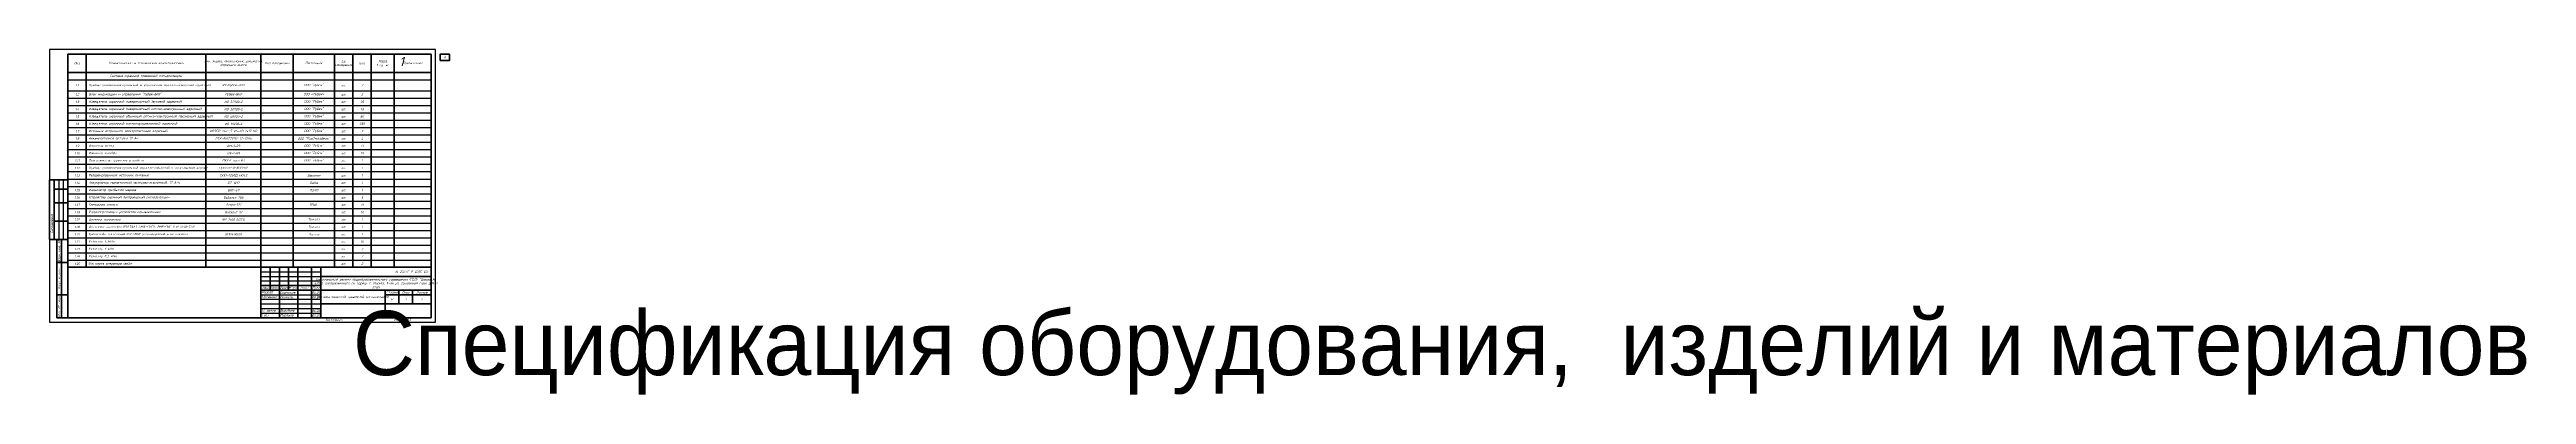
# Paper-space layout '1 Спецификация оборудования изделий и материалов' of a CAD drawing. Header units: millimetres. Extents: x 0 to 2694, y -79 to 297.
# The model-space entities are those that its viewports show. They can reach past a viewport. Long polylines and large blocks are cut down to what shows.
import ezdxf
from ezdxf.enums import TextEntityAlignment as Align

# ---------------------------------------------------------------- set-up
doc = ezdxf.new("R2018")
doc.units = ezdxf.units.MM
doc.layers.get('Defpoints').update_dxf_attribs({"color": 42})
doc.styles.add('ISOCPEUR', font='isocpeui.ttf', dxfattribs={"height": 250})
doc.styles.get("Standard").update_dxf_attribs({"font": 'arial.ttf'})

# ---------------------------------------------------------------- blocks, each defined once
blk = doc.blocks.new('*U14')
at = {"linetype": 'Continuous', "lineweight": 25}
for p, q in [((420, 297), (0, 297)), ((0, 297), (0, 0)), ((420, 0), (420, 297)), ((10, 155), (10, 90)), ((15, 155), (15, 90)), ((230, 55), (295, 55)), ((230, 50), (295, 50)), ((230, 45), (295, 45)), ((230, 30), (295, 30)), ((0, 0), (420, 0)), ((230, 25), (295, 25)), ((230, 20), (295, 20)), ((230, 15), (295, 15)), ((230, 10), (295, 10))]:
    blk.add_line(p, q, dxfattribs=at)
at = {"linetype": 'Continuous', "lineweight": 60}
for p, q in [((415, 292), (20, 292)), ((20, 292), (20, 5)), ((415, 5), (415, 292)), ((20, 155), (0, 155)), ((0, 155), (0, 90)), ((5, 155), (5, 90)), ((20, 145), (5, 145)), ((20, 130), (5, 130)), ((20, 110), (5, 110)), ((20, 90), (0, 90)), ((8, 90), (8, 5)), ((13, 90), (13, 5)), ((8, 65), (20, 65)), ((230, 60), (415, 60)), ((230, 5), (230, 60)), ((240, 60), (240, 35)), ((250, 60), (250, 5)), ((260, 60), (260, 35)), ((270, 60), (270, 5)), ((285, 60), (285, 5)), ((295, 5), (295, 60)), ((415, 5), (415, 60)), ((8, 30), (20, 30)), ((230, 40), (295, 40)), ((230, 35), (415, 35)), ((295, 50), (415, 50)), ((365, 35), (365, 5)), ((365, 30), (415, 30)), ((380, 35), (380, 20)), ((395, 35), (395, 20)), ((8, 5), (20, 5)), ((20, 5), (415, 5)), ((295, 20), (415, 20))]:
    blk.add_line(p, q, dxfattribs=at)
at = {"linetype": 'Continuous', "lineweight": 40}
blk.add_line((365, 5), (365, 35), dxfattribs=at)
at = {"lineweight": 60}
blk.add_lwpolyline([(425, 285), (435, 285), (435, 292), (425, 292)], close=True, dxfattribs=at)
at = {"linetype": 'Continuous', "char_height": 2.5, "attachment_point": 5, "rotation": 90, "style": 'ISOCPEUR'}
for s, insert, width in [('Согласовано', (2.5, 107.5), 35), ('Взам. инв. №', (10.5, 77.5), 25), ('Подп. и дата', (10.5, 47.5), 35), ('Инв. № подл.', (10.5, 17.5), 25)]:
    blk.add_mtext(s, dxfattribs=dict(at, insert=insert, width=width))
at = {"linetype": 'Continuous', "char_height": 2.5, "style": 'ISOCPEUR'}
for s, insert, width, attachment_point in [('16-25//Г-Р-СОТС', (405, 55), 110, 6), ('Разраб.', (231, 32.5), 19, 4), ('Проверил', (231, 27.5), 19, 4), ('Сошников', (251, 32.5), 19, 4), ('Поляков', (251, 27.5), 19, 4), ('06.26', (290, 32.5), 10, 5), ('06.26', (290, 27.5), 10, 5), ('Капитальный ремонт общеобразовательного учреждения (ГБОУ "Школа № 429"), расположенного по адресу: г. Москва, 5-ая ул. Соколиной горы д.14 1 этап', (355, 42.5), 120, 5), ('Н. контр.', (231, 12.5), 19, 4), ('ГИП', (231, 7.5), 19, 4), ('Воробьев', (251, 12.5), 19, 4), ('Мурашов', (251, 7.5), 19, 4), ('06.26', (290, 12.5), 10, 5), ('06.26', (290, 7.5), 10, 5), ('Копировал', (309.5, 2.5), 25, 5), ('Р', (372.5, 25), 15, 5), ('Формат', (380.5, 2.5), 16, 5)]:
    blk.add_mtext(s, dxfattribs=dict(at, insert=insert, width=width, attachment_point=attachment_point))
at = {"char_height": 2.5, "attachment_point": 5, "style": 'ISOCPEUR'}
for s, insert, width in [('Изм.', (235, 37.5), 10), ('{\\W0.9;Кол.уч}', (245, 37.5), 10), ('Лист', (255, 37.5), 10), ('№док', (265, 37.5), 10), ('Подп.', (277.5, 37.5), 15), ('Дата', (290, 37.5), 10), ('Стадия', (372.5, 32.5), 15), ('Лист', (387.5, 32.5), 15), ('Листов', (405, 32.5), 20)]:
    blk.add_mtext(s, dxfattribs=dict(at, insert=insert, width=width))
at = {"linetype": 'Continuous', "insert": (330, 27.5), "char_height": 2.5, "width": 70, "attachment_point": 5, "line_spacing_factor": 0.8, "style": 'ISOCPEUR'}
blk.add_mtext('Система охранной тревожной сигнализации', dxfattribs=at)
at = {"style": 'ISOCPEUR'}
for tag, p in [('Сквозная_нумерация', (430, 288.5)), ('Форма3_номер_листа', (387.5, 25)), ('Форма3_количество_листов', (405, 25))]:
    blk.add_attdef(tag, text='', height=2.5, dxfattribs=at).set_placement(p, align=Align.MIDDLE_CENTER)
blk.add_attdef('Форма3_дополнительный_шифр', text='', height=2.5, dxfattribs=at).set_placement((405, 55), align=Align.MIDDLE_LEFT)
at = {"lineweight": 30, "flags": 104}
blk.add_attdef('Форма3_наименование_чертежа', text='', height=2.5, dxfattribs=at).set_placement((330, 12.5), align=Align.MIDDLE_CENTER)
at = {"style": 'ISOCPEUR', "flags": 8}
blk.add_attdef('Формат', (388.5, 1.5), '', height=2.5, dxfattribs=at)
blk = doc.blocks.new('*T1')
at = {"color": 0, "linetype": 'ByBlock', "lineweight": 70, "transparency": 16777216}
for p, q in [((0, 0), (395, 0)), ((0, 0), (0, -232.4)), ((20, 0), (20, -232.4)), ((150, 0), (150, -232.4)), ((210, 0), (210, -232.4)), ((245, 0), (245, -232.4)), ((290, 0), (290, -232.4)), ((310, 0), (310, -232.4)), ((330, 0), (330, -232.4)), ((355, 0), (355, -232.4)), ((395, 0), (395, -232.4)), ((400, 0), (795, 0)), ((400, 0), (400, -230.6)), ((420, 0), (420, -230.6)), ((550, 0), (550, -230.6)), ((610, 0), (610, -230.6)), ((645, 0), (645, -230.6)), ((690, 0), (690, -230.6)), ((710, 0), (710, -230.6)), ((730, 0), (730, -230.6)), ((755, 0), (755, -230.6)), ((795, 0), (795, -230.6)), ((800, 0), (1195, 0)), ((800, 0), (800, -228)), ((820, 0), (820, -228)), ((950, 0), (950, -228)), ((1010, 0), (1010, -228)), ((1045, 0), (1045, -228)), ((1090, 0), (1090, -228)), ((1110, 0), (1110, -228)), ((1130, 0), (1130, -228)), ((1155, 0), (1155, -228)), ((1195, 0), (1195, -228)), ((1200, 0), (1595, 0)), ((1200, 0), (1200, -229)), ((1220, 0), (1220, -229)), ((1350, 0), (1350, -229)), ((1410, 0), (1410, -229)), ((1445, 0), (1445, -229)), ((1490, 0), (1490, -229)), ((1510, 0), (1510, -229)), ((1530, 0), (1530, -229)), ((1555, 0), (1555, -229)), ((1595, 0), (1595, -229)), ((1600, 0), (1995, 0)), ((1600, 0), (1600, -228.6)), ((1620, 0), (1620, -228.6)), ((1750, 0), (1750, -228.6)), ((1810, 0), (1810, -228.6)), ((1845, 0), (1845, -228.6)), ((1890, 0), (1890, -228.6)), ((1910, 0), (1910, -228.6)), ((1930, 0), (1930, -228.6)), ((1955, 0), (1955, -228.6)), ((1995, 0), (1995, -228.6)), ((2000, 0), (2395, 0)), ((2000, 0), (2000, -228)), ((2020, 0), (2020, -228)), ((2150, 0), (2150, -228)), ((2210, 0), (2210, -228)), ((2245, 0), (2245, -228)), ((2290, 0), (2290, -228)), ((2310, 0), (2310, -228)), ((2330, 0), (2330, -228)), ((2355, 0), (2355, -228)), ((2395, 0), (2395, -228)), ((2400, 0), (2795, 0)), ((2400, 0), (2400, -156)), ((2420, 0), (2420, -156)), ((2550, 0), (2550, -156)), ((2610, 0), (2610, -156)), ((2645, 0), (2645, -156)), ((2690, 0), (2690, -156)), ((2710, 0), (2710, -156)), ((2730, 0), (2730, -156)), ((2755, 0), (2755, -156)), ((2795, 0), (2795, -156)), ((0, -20), (395, -20)), ((2400, -156), (2795, -156))]:
    blk.add_line(p, q, dxfattribs=at)
at = {"color": 0, "linetype": 'ByBlock', "lineweight": 25, "transparency": 16777216}
for p, q in [((400, -20), (795, -20)), ((800, -20), (1195, -20)), ((1200, -20), (1595, -20)), ((1600, -20), (1995, -20)), ((2000, -20), (2395, -20)), ((2400, -20), (2795, -20)), ((0, -28), (395, -28)), ((0, -40), (395, -40)), ((0, -48), (395, -48)), ((400, -28.9), (795, -28.9)), ((400, -42), (795, -42)), ((400, -50.9), (795, -50.9)), ((800, -28), (1195, -28)), ((800, -36), (1195, -36)), ((800, -44), (1195, -44)), ((800, -52), (1195, -52)), ((1200, -28), (1595, -28)), ((1200, -36), (1595, -36)), ((1200, -44), (1595, -44)), ((1200, -52), (1595, -52)), ((1600, -28), (1995, -28)), ((1600, -36), (1995, -36)), ((1600, -44), (1995, -44)), ((1600, -52), (1995, -52)), ((2000, -28), (2395, -28)), ((2000, -36), (2395, -36)), ((2000, -44), (2395, -44)), ((2000, -52), (2395, -52)), ((2400, -28), (2795, -28)), ((2400, -36), (2795, -36)), ((2400, -44), (2795, -44)), ((2400, -52), (2795, -52)), ((0, -56), (395, -56)), ((0, -64), (395, -64)), ((0, -72), (395, -72)), ((0, -80), (395, -80)), ((400, -59.8), (795, -59.8)), ((400, -68.7), (795, -68.7)), ((400, -77.7), (795, -77.7)), ((800, -60), (1195, -60)), ((800, -68), (1195, -68)), ((800, -76), (1195, -76)), ((1200, -60), (1595, -60)), ((1200, -68), (1595, -68)), ((1200, -76), (1595, -76)), ((1600, -60), (1995, -60)), ((1600, -68), (1995, -68)), ((1600, -76), (1995, -76)), ((2000, -60), (2395, -60)), ((2000, -68), (2395, -68)), ((2000, -76), (2395, -76)), ((2400, -60), (2795, -60)), ((2400, -68), (2795, -68)), ((2400, -76), (2795, -76)), ((0, -88), (395, -88)), ((0, -96), (395, -96)), ((0, -104), (395, -104)), ((400, -85.7), (795, -85.7)), ((400, -94.6), (795, -94.6)), ((400, -102.6), (795, -102.6)), ((800, -84), (1195, -84)), ((800, -92), (1195, -92)), ((800, -100), (1195, -100)), ((1200, -84), (1595, -84)), ((1200, -92), (1595, -92)), ((1200, -100), (1595, -100)), ((1600, -84), (1995, -84)), ((1600, -92), (1995, -92)), ((1600, -100), (1995, -100)), ((2000, -84), (2395, -84)), ((2000, -92), (2395, -92)), ((2000, -100), (2395, -100)), ((2400, -84), (2795, -84)), ((2400, -92), (2795, -92)), ((2400, -100), (2795, -100)), ((0, -112), (395, -112)), ((0, -120), (395, -120)), ((0, -128), (395, -128)), ((400, -110.6), (795, -110.6)), ((400, -118.6), (795, -118.6)), ((400, -126.6), (795, -126.6)), ((400, -134.6), (795, -134.6)), ((800, -108), (1195, -108)), ((800, -116), (1195, -116)), ((800, -124), (1195, -124)), ((800, -132), (1195, -132)), ((1200, -108), (1595, -108)), ((1200, -116), (1595, -116)), ((1200, -124), (1595, -124)), ((1200, -132), (1595, -132)), ((1600, -108), (1995, -108)), ((1600, -116), (1995, -116)), ((1600, -124), (1995, -124)), ((1600, -132), (1995, -132)), ((2000, -108), (2395, -108)), ((2000, -116), (2395, -116)), ((2000, -124), (2395, -124)), ((2000, -132), (2395, -132)), ((2400, -108), (2795, -108)), ((2400, -116), (2795, -116)), ((2400, -124), (2795, -124)), ((2400, -132), (2795, -132)), ((0, -136.2), (395, -136.2)), ((0, -144.2), (395, -144.2)), ((0, -152.2), (395, -152.2)), ((0, -160.2), (395, -160.2)), ((400, -142.6), (795, -142.6)), ((400, -150.6), (795, -150.6)), ((400, -158.6), (795, -158.6)), ((800, -140), (1195, -140)), ((800, -148), (1195, -148)), ((800, -156), (1195, -156)), ((1200, -140), (1595, -140)), ((1200, -148), (1595, -148)), ((1200, -156), (1595, -156)), ((1600, -140), (1995, -140)), ((1600, -148), (1995, -148)), ((1600, -156), (1995, -156)), ((2000, -140), (2395, -140)), ((2000, -148), (2395, -148)), ((2000, -156), (2395, -156)), ((2400, -140), (2795, -140)), ((2400, -148), (2795, -148)), ((0, -168.2), (395, -168.2)), ((0, -176.2), (395, -176.2)), ((0, -184.2), (395, -184.2)), ((400, -166.6), (795, -166.6)), ((400, -174.6), (795, -174.6)), ((400, -182.6), (795, -182.6)), ((800, -164), (1195, -164)), ((800, -172), (1195, -172)), ((800, -180), (1195, -180)), ((800, -188), (1195, -188)), ((1200, -164), (1595, -164)), ((1200, -172.4), (1595, -172.4)), ((1200, -180.8), (1595, -180.8)), ((1600, -164.4), (1995, -164.4)), ((1600, -172.4), (1995, -172.4)), ((1600, -180.4), (1995, -180.4)), ((1600, -188.4), (1995, -188.4)), ((2000, -164), (2395, -164)), ((2000, -172), (2395, -172)), ((2000, -180), (2395, -180)), ((2000, -188), (2395, -188)), ((0, -192.2), (395, -192.2)), ((0, -200.2), (395, -200.2)), ((0, -208.2), (395, -208.2)), ((400, -190.6), (795, -190.6)), ((400, -198.6), (795, -198.6)), ((400, -206.6), (795, -206.6)), ((400, -214.6), (795, -214.6)), ((800, -196), (1195, -196)), ((800, -204), (1195, -204)), ((800, -212), (1195, -212)), ((1200, -189), (1595, -189)), ((1200, -197), (1595, -197)), ((1200, -205), (1595, -205)), ((1200, -213), (1595, -213)), ((1600, -196.6), (1995, -196.6)), ((1600, -204.6), (1995, -204.6)), ((1600, -212.6), (1995, -212.6)), ((2000, -196), (2395, -196)), ((2000, -204), (2395, -204)), ((2000, -212), (2395, -212)), ((0, -216.2), (395, -216.2)), ((0, -224.3), (395, -224.3)), ((0, -232.4), (395, -232.4)), ((400, -222.6), (795, -222.6)), ((400, -230.6), (795, -230.6)), ((800, -220), (1195, -220)), ((800, -228), (1195, -228)), ((1200, -221), (1595, -221)), ((1200, -229), (1595, -229)), ((1600, -220.6), (1995, -220.6)), ((1600, -228.6), (1995, -228.6)), ((2000, -220), (2395, -220)), ((2000, -228), (2395, -228))]:
    blk.add_line(p, q, dxfattribs=at)
at = {"transparency": 16777216, "char_height": 2.5, "style": 'ISOCPEUR'}
for s, insert, width, attachment_point in [('Поз.', (10, -10), 19, 5), ('Наименование и техническая характеристика', (85, -10), 125, 5), ('Система охранной тревожной сигнализации', (85, -24), 125, 5), ('Тип, марка, обозначение документа, опросного листа', (180, -10), 59, 5), ('Код продукции', (227.5, -10), 34, 5), ('Поставщик', (267.5, -10), 44, 5), ('Ед. измерения', (300, -10), 19, 5), ('Кол.', (320, -10), 19, 5), ('Масса\\P1 ед. кг', (342.5, -10), 24, 5), ('Примечание', (375, -10), 39, 5), ('Поз.', (410, -10), 19, 5), ('Наименование и техническая характеристика', (485, -10), 125, 5), ('Кабели и провода', (485, -24.5), 126, 5), ('Тип, марка, обозначение документа, опросного листа', (580, -10), 59, 5), ('Код продукции', (627.5, -10), 34, 5), ('Поставщик', (667.5, -10), 44, 5), ('Ед. измерения', (700, -10), 19, 5), ('Кол.', (720, -10), 19, 5), ('Масса\\P1 ед. кг', (742.5, -10), 24, 5), ('Примечание', (775, -10), 39, 5), ('Поз.', (810, -10), 19, 5), ('Наименование и техническая характеристика', (885, -10), 125, 5), ('Тип, марка, обозначение документа, опросного листа', (980, -10), 59, 5), ('Код продукции', (1027.5, -10), 34, 5), ('Поставщик', (1067.5, -10), 44, 5), ('Ед. измерения', (1100, -10), 19, 5), ('Кол.', (1120, -10), 19, 5), ('Масса\\P1 ед. кг', (1142.5, -10), 24, 5), ('Примечание', (1175, -10), 39, 5), ('Поз.', (1210, -10), 19, 5), ('Наименование и техническая характеристика', (1285, -10), 125, 5), ('Тип, марка, обозначение документа, опросного листа', (1380, -10), 59, 5), ('Код продукции', (1427.5, -10), 34, 5), ('Поставщик', (1467.5, -10), 44, 5), ('Ед. измерения', (1500, -10), 19, 5), ('Кол.', (1520, -10), 19, 5), ('Масса\\P1 ед. кг', (1542.5, -10), 24, 5), ('Примечание', (1575, -10), 39, 5), ('Поз.', (1610, -10), 19, 5), ('Наименование и техническая характеристика', (1685, -10), 125, 5), ('Тип, марка, обозначение документа, опросного листа', (1780, -10), 59, 5), ('Код продукции', (1827.5, -10), 34, 5), ('Поставщик', (1867.5, -10), 44, 5), ('Ед. измерения', (1900, -10), 19, 5), ('Кол.', (1920, -10), 19, 5), ('Масса\\P1 ед. кг', (1942.5, -10), 24, 5), ('Примечание', (1975, -10), 39, 5), ('Поз.', (2010, -10), 19, 5), ('Наименование и техническая характеристика', (2085, -10), 125, 5), ('Тип, марка, обозначение документа, опросного листа', (2180, -10), 59, 5), ('Код продукции', (2227.5, -10), 34, 5), ('Поставщик', (2267.5, -10), 44, 5), ('Ед. измерения', (2300, -10), 19, 5), ('Кол.', (2320, -10), 19, 5), ('Масса\\P1 ед. кг', (2342.5, -10), 24, 5), ('Примечание', (2375, -10), 39, 5), ('Поз.', (2410, -10), 19, 5), ('Наименование и техническая характеристика', (2485, -10), 125, 5), ('Тип, марка, обозначение документа, опросного листа', (2580, -10), 59, 5), ('Код продукции', (2627.5, -10), 34, 5), ('Поставщик', (2667.5, -10), 44, 5), ('Ед. измерения', (2700, -10), 19, 5), ('Кол.', (2720, -10), 19, 5), ('Масса\\P1 ед. кг', (2742.5, -10), 24, 5), ('Примечание', (2775, -10), 39, 5), ('1.2', (10, -44), 19.8, 5), ('1.3', (10, -52), 19.8, 5), ('1.1', (10, -34), 19.8, 5), ('Прибор приемно-контрольный и управления охранно-пожарный адресный', (22.5, -34), 125, 4), ('Блок индикации и управления "Рубеж-БИУ"', (22.5, -44), 125, 4), ('Извещатель охранный поверхностный звуковой адресный', (22.5, -52), 125, 4), ('R3-Рубеж-2ОП', (180, -34), 59.8, 5), ('ИО 32920-2', (180, -52), 59.8, 5), ('Рубеж-БИУ', (180, -44), 59.8, 5), ('ООО «Рубеж»', (267.5, -44), 44.8, 5), ('ООО "Рубеж"', (267.5, -34), 44.8, 5), ('ООО "Рубеж"', (267.5, -52), 44.8, 5), ('шт.', (300, -34), 19.8, 5), ('шт.', (300, -44), 19.8, 5), ('шт.', (300, -52), 19.8, 5), ('95', (320, -52), 19.8, 5), ('2', (320, -34), 19.8, 5), ('2', (320, -44), 19.8, 5), ('2.2', (410, -46.5), 19.8, 5), ('2.1', (410, -35.5), 19.8, 5), ('Кабель связи симметричный, сеч. 4x2x0,52', (422, -35.5), 126, 4), ('Кабель симметричный парной скрутки низкотоксичный', (422, -46.5), 126, 4), ('Кабель симметричный парной скрутки низкотоксичный', (422, -55.4), 126, 4), ('ЛОУТОКС КВПнг(A)-LSLTx-5e 4x2x0,52', (580, -35.5), 59.8, 5), ('КПСВВнг(А)-LSLTx 2х2х0,75', (580, -55.4), 59.8, 5), ('КПСВВнг(А)-LSLTx 1x2x1,5', (580, -46.5), 59.8, 5), ('Спецкабель', (667.5, -35.5), 44.8, 5), ('Спецкабель', (667.5, -46.5), 44.8, 5), ('Спецкабель', (667.5, -55.4), 44.8, 5), ('м', (700, -35.5), 19.8, 5), ('м', (700, -46.5), 19.8, 5), ('70', (720, -35.5), 19.8, 5), ('10', (720, -46.5), 19.8, 5), ('1.4', (10, -60), 19.8, 5), ('1.5', (10, -68), 19.8, 5), ('1.6', (10, -76), 19.8, 5), ('Извещатель охранный поверхностный оптико-электронный адресный', (22.5, -60), 125, 4), ('Извещатель охранный объемный оптико-электронный пассивный адресный', (22.5, -68), 125, 4), ('Извещатель охранный магнитоуправляемый адресный', (22.5, -76), 125, 4), ('ИО 40920-2', (180, -68), 59.8, 5), ('ИО 30920-2', (180, -60), 59.8, 5), ('ИО 10220-2', (180, -76), 59.8, 5), ('ООО "Рубеж"', (267.5, -60), 44, 5), ('ООО "Рубеж"', (267.5, -68), 44, 5), ('ООО "Рубеж"', (267.5, -76), 44, 5), ('шт.', (300, -60), 19.8, 5), ('шт.', (300, -68), 19.8, 5), ('шт.', (300, -76), 19.8, 5), ('333', (320, -76), 19.8, 5), ('89', (320, -68), 19.8, 5), ('18', (320, -60), 19.8, 5), ('2.4', (410, -64.3), 19.8, 5), ('2.5', (410, -73.2), 19.8, 5), ('2.3', (410, -55.4), 19.8, 5), ('Кабель симметричный парной скрутки, экранированный со слюдой низкотоксичный', (422, -64.3), 126, 4), ('Кабель коаксиальный низкотоксичный', (422, -73.2), 126, 4), ('Материалы', (485, -81.7), 126, 5), ('КПВЭВнг(А)-LSLTx 1х2х0,75', (580, -64.3), 59.8, 5), ('Паракс РК 50-3-18', (580, -73.2), 59.8, 5), ('Спецкабель', (667.5, -64.3), 44.8, 5), ('Паритет', (667.5, -73.2), 44.8, 5), ('м', (700, -55.4), 19.8, 5), ('м', (700, -64.3), 19.8, 5), ('м', (700, -73.2), 19.8, 5), ('3500', (720, -64.3), 19.8, 5), ('320', (720, -55.4), 19.8, 5), ('10', (720, -73.2), 19.8, 5), ('1.10', (10, -108), 19.8, 5), ('1.8', (10, -92), 19.8, 5), ('1.9', (10, -100), 19.8, 5), ('1.7', (10, -84), 19.8, 5), ('Аккумуляторная батарея 17 Ач', (22.5, -92), 125, 4), ('Адресная метка', (22.5, -100), 125, 4), ('Источник вторичного электропитания адресный', (22.5, -84), 125, 4), ('Изолятор шлейфа', (22.5, -108), 125, 4), ('ИВЭПР 24/2,5 RS-R3 2х17 БР', (180, -84), 59.8, 5), ('PTK-BATTERY 12-17Ah', (180, -92), 59.8, 5), ('АМ-1-R3', (180, -100), 59.8, 5), ('ИЗ-1-R3', (180, -108), 59.8, 5), ('ООО "ПожТехКабель"', (267.5, -92), 44, 5), ('ООО "Рубеж"', (267.5, -84), 44, 5), ('ООО "Рубеж"', (267.5, -100), 44, 5), ('ООО "Рубеж"', (267.5, -108), 44, 5), ('шт.', (300, -84), 19.8, 5), ('шт.', (300, -92), 19.8, 5), ('шт.', (300, -100), 19.8, 5), ('шт.', (300, -108), 19.8, 5), ('15', (320, -108), 19.8, 5), ('2', (320, -84), 19.8, 5), ('11', (320, -100), 19.8, 5), ('4', (320, -92), 19.8, 5), ('3.2', (410, -98.6), 19.8, 5), ('3.3', (410, -106.6), 19.8, 5), ('3.1', (410, -90.1), 19.8, 5), ('Коробка соединительная на 6 контактов (КСС)', (420.1, -98.6), 129.8, 4), ('Труба гофрированная ПВХ Д=20мм', (420.1, -106.6), 129.8, 4), ('Монтажный комплект', (422, -90.1), 126, 4), ('УК-2П', (580, -98.6), 59.8, 5), ('91920', (580, -106.6), 59.8, 5), ('ДКС', (667.5, -106.6), 44.8, 5), ('комп.', (700, -90.1), 19.8, 5), ('шт', (700, -98.6), 19.8, 5), ('м', (700, -106.6), 19.8, 5), ('1600', (720, -106.6), 19.8, 5), ('400', (720, -98.6), 19.8, 5), ('1', (720, -90.1), 19.8, 5), ('1.12', (10, -124), 19.8, 5), ('1.13', (10, -132.1), 19.8, 5), ('1.11', (10, -116), 19.8, 5), ('Программатор адресных устройств', (22.5, -116), 125, 4), ('Прибор приемно-контрольный охранно-пожарный в пластиковом корпусе', (22.5, -124), 125, 4), ('Резервированный источник питания ', (22.5, -132.1), 125, 4), ('Приток-А-КОП-02', (180, -124), 59.8, 5), ('Скат-1200Д исп.2', (180, -132.1), 59.8, 5), ('ПКУ-1 прот.R3', (180, -116), 59.8, 5), ('ООО "Рубеж"', (267.5, -116), 44, 5), ('Бастион', (267.5, -132.1), 44, 5), ('шт.', (300, -116), 19.8, 5), ('шт.', (300, -124), 19.8, 5), ('шт.', (300, -132.1), 19.8, 5), ('1', (320, -116), 19.8, 5), ('1', (320, -124), 19.8, 5), ('1', (320, -132.1), 19.8, 5), ('3.4', (410, -114.6), 19.8, 5), ('3.5', (410, -122.6), 19.8, 5), ('3.6', (410, -130.6), 19.8, 5), ('Держатель двухкомпонентный, д.20мм', (422, -114.6), 126, 4), ('Огнезащитный терморасширяющийся герметик ОГНЕЗА-ГТ 3 кг', (422.5, -130.6), 125, 4), ('Труба жесткая оцинкованная ø32x1,2x3000 мм', (422.5, -122.6), 125, 4), ('ОГНЕЗА-ГТ', (580, -130.6), 59.8, 5), ('6008-32L3', (580, -122.6), 59.8, 5), ('51120', (580, -114.6), 59.8, 5), ('ОГНЕЗА', (667.5, -130.6), 44, 5), ('ДКС', (667.5, -114.6), 44.8, 5), ('ДКС', (667.5, -122.6), 44, 5), ('шт', (700, -114.6), 19.8, 5), ('шт', (700, -122.6), 19.8, 5), ('шт', (700, -130.6), 19.8, 5), ('500', (720, -114.6), 19.8, 5), ('3', (720, -122.6), 19.8, 5), ('1', (720, -130.6), 19.8, 5), ('1.14', (10, -140.2), 19.8, 5), ('1.15', (10, -148.2), 19.8, 5), ('1.16', (10, -156.2), 19.8, 5), ('Устройство охранной беспроводной сигнализации', (22.5, -156.2), 125, 4), ('Аккумулятор герметичный свинцово-кислотный, 17 А/ч', (22.5, -140.2), 125, 4), ('Индикатор прибытия наряда', (22.5, -148.2), 125, 4), ('Базальт 708', (180, -156.2), 59.8, 5), ('DT 1217', (180, -140.2), 59.8, 5), ('БИГ-09', (180, -148.2), 59.8, 5), ('ПЭАП', (267.5, -148.2), 44.8, 5), ('Delta', (267.5, -140.2), 44, 5), ('шт.', (300, -140.2), 19.8, 5), ('шт.', (300, -148.2), 19.8, 5), ('шт.', (300, -156.2), 19.8, 5), ('3', (320, -156.2), 19.8, 5), ('1', (320, -140.2), 19.8, 5), ('1', (320, -148.2), 19.8, 5), ('3.7', (410, -138.6), 19.8, 5), ('Негорючая минеральная вата WIRED MAT 105 (2000 х 1000 х 70)', (422.5, -138.6), 125, 4), ('WIRED MAT 105', (580, -138.6), 59.8, 5), ('ТЕХСТРОНГ', (667.5, -138.6), 44, 5), ('шт', (700, -138.6), 19.8, 5), ('1', (720, -138.6), 19.8, 5), ('1.20', (10, -188.2), 19.8, 5), ('1.18', (10, -172.2), 19.8, 5), ('1.19', (10, -180.2), 19.8, 5), ('1.17', (10, -164.2), 19.8, 5), ('Антенна панельная\xa0', (22.5, -180.2), 125, 4), ('Антенные адаптеры (PIGTAIL) SMA-CRC9, FME-CRC 9 И SMA-TS9', (22.5, -188.2), 125, 4), ('Радиопередающее устройство однокнопочное', (22.5, -172.2), 125, 4), ('Тревожная кнопка', (22.5, -164.2), 125, 4), ('КН 2160 SOTA', (180, -180.2), 59.8, 5), ('Базальт 91', (180, -172.2), 59.8, 5), ('Астра-321', (180, -164.2), 59.8, 5), ('Триада', (267.5, -180.2), 44.8, 5), ('Триада', (267.5, -188.2), 44.8, 5), ('ТЕКО\xa0', (267.5, -164.2), 44.8, 5), ('шт.', (300, -164.2), 19.8, 5), ('шт.', (300, -172.2), 19.8, 5), ('шт.', (300, -180.2), 19.8, 5), ('шт.', (300, -188.2), 19.8, 5), ('10', (320, -172.2), 19.8, 5), ('11', (320, -164.2), 19.8, 5), ('1', (320, -180.2), 19.8, 5), ('1', (320, -188.2), 19.8, 5), ('1.23', (10, -212.2), 19.8, 5), ('1.22', (10, -204.2), 19.8, 5), ('1.21', (10, -196.2), 19.8, 5), ('Кронштейн настенный Р/Г/ЖКУ регулируемый угол наклона', (22.5, -196.2), 125, 4), ('Резистор 5,1кОм', (22.5, -204.2), 125, 4), ('Резистор 3 кОм', (22.5, -212.2), 125, 4), ('1030400018', (180, -196.2), 59.8, 5), ('Элетех', (267.5, -196.2), 44.8, 5), ('шт.', (300, -196.2), 19.8, 5), ('шт.', (300, -204.2), 19.8, 5), ('шт.', (300, -212.2), 19.8, 5), ('10', (320, -204.2), 19.8, 5), ('2', (320, -212.2), 19.8, 5), ('1', (320, -196.2), 19.8, 5), ('1.24', (10, -220.2), 19.8, 5), ('1.25', (10, -228.3), 19.8, 5), ('Sim-карта оператора связи', (22, -228.3), 126, 4), ('Резистор 8,3 кОм', (22.5, -220.2), 125, 4), ('шт.', (300, -220.2), 19.8, 5), ('шт.', (300, -228.3), 19.8, 5), ('2', (320, -220.2), 19.8, 5), ('2', (320, -228.3), 19.8, 5)]:
    blk.add_mtext(s, dxfattribs=dict(at, insert=insert, width=width, attachment_point=attachment_point))

msp = doc.modelspace()

# ---------------------------------------------------------------- block references
msp.add_blockref('*T1', (0, 232))

# ---------------------------------------------------------------- texts
at = {"layer": 'Defpoints', "insert": (363, 224), "char_height": 10, "width": 16, "attachment_point": 5, "style": 'ISOCPEUR'}
msp.add_mtext('1', dxfattribs=at)

psp = doc.layouts.new('1 Спецификация оборудования  изделий и материалов')

# ---------------------------------------------------------------- linework, layer by layer
at = {"lineweight": 70}
psp.add_lwpolyline([(20, 272), (415, 272), (415, 60), (20, 60)], close=True, dxfattribs=at)

# ---------------------------------------------------------------- block references
ref = psp.add_blockref('*U14', (0, 0))
ref.add_attrib('Формат', 'А3', (388.5, 1.5), dxfattribs={"height": 2.5, "style": 'ISOCPEUR'})
ref.add_attrib('Форма3_номер_листа', '1', dxfattribs={"height": 2.5, "style": 'ISOCPEUR'}).set_placement((387.5, 25), align=Align.MIDDLE_CENTER)
lines = psp.add_mtext('Спецификация оборудования,  изделий и материалов', dxfattribs={"insert": (330, 12.5), "char_height": 70, "attachment_point": 1})
ref.add_attrib('Форма3_наименование_чертежа', '', (330, 12.5), dxfattribs={"flags": 104}).embed_mtext(lines)
ref.add_attrib('Форма3_дополнительный_шифр', '-СО', dxfattribs={"height": 2.5, "style": 'ISOCPEUR'}).set_placement((405, 55), align=Align.MIDDLE_LEFT)
ref.add_attrib('Сквозная_нумерация', '0', dxfattribs={"height": 2.5, "style": 'ISOCPEUR'}).set_placement((430, 288.5), align=Align.MIDDLE_CENTER)
ref.add_attrib('Форма3_количество_листов', '2', dxfattribs={"height": 2.5, "style": 'ISOCPEUR'}).set_placement((405, 25), align=Align.MIDDLE_CENTER)

# ---------------------------------------------------------------- viewports
at = {"layer": '0'}
psp.add_viewport(center=(217.5, 176), size=(395, 232), view_center_point=(197.5, 116), view_height=232, dxfattribs=at)

doc.saveas('drawing.dxf')
